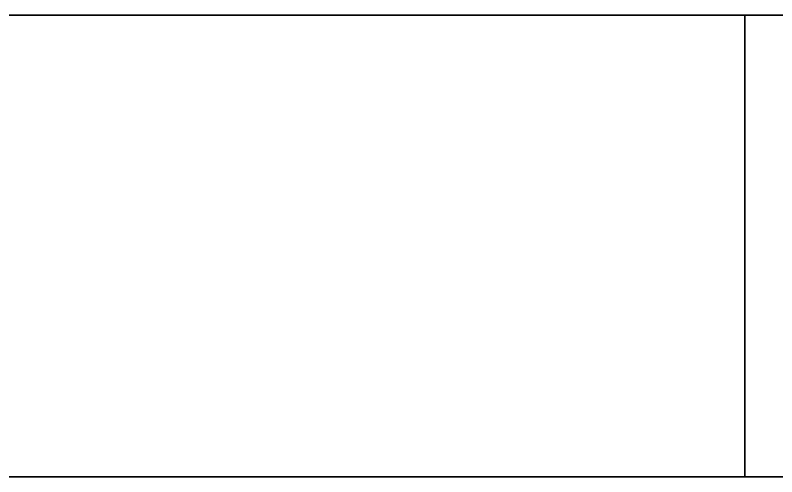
# Model space of a CAD drawing. Header units: millimetres. Extents: x 31982 to 33070, y 3730 to 4530.
# Drawn here: x 32775.1 to 32874.1, y 3729.5 to 3789.5 of the extents above; entities that cross this region are included whole.
import ezdxf

# ---------------------------------------------------------------- set-up
doc = ezdxf.new("R2010")
doc.units = ezdxf.units.MM
doc.layers.get('0').update_dxf_attribs({"lineweight": 35})

msp = doc.modelspace()

# ---------------------------------------------------------------- linework, layer by layer
msp.add_line((32869.90407951461, 3789.51814116778), (32869.90407951461, 3729.51814116778))
msp.add_lwpolyline([(32549.90407951461, 3729.51814116778), (33069.90407951461, 3729.51814116778), (33069.90407951461, 3789.51814116778), (32549.90407951461, 3789.51814116778)], close=True)
msp.add_lwpolyline([(31981.90407951461, 3729.51814116778), (33069.90407951461, 3729.51814116778)])

doc.saveas('drawing.dxf')
